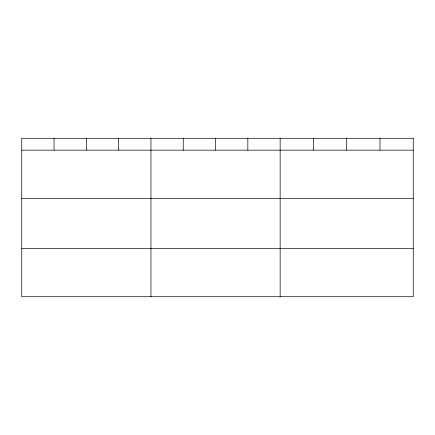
<?xml version="1.0" encoding="UTF-8"?>
<svg xmlns="http://www.w3.org/2000/svg" width="435" height="435" viewBox="0 0 435 435"><rect width="100%" height="100%" fill="white"/><g stroke="black" fill="none" stroke-linecap="round" stroke-linejoin="round"><path stroke-width="0.65" d="M21.75 150.157L413.25 150.157M21.75 198.523L413.25 198.523M21.75 248.352L413.25 248.352M379.972 138.286L379.972 150.157M346.695 138.286L346.695 150.157M313.417 138.286L313.417 150.157M280.14 138.286L280.14 296.713M247.841 138.286L247.841 150.157M215.542 138.286L215.542 150.157M183.244 138.286L183.244 150.157M150.945 138.286L150.945 296.713M118.646 138.286L118.646 150.157M86.347 138.286L86.347 150.157M54.049 138.286L54.049 150.157M413.25 138.286L21.75 138.286L21.75 296.713L413.25 296.713L413.25 138.286"/></g></svg>
